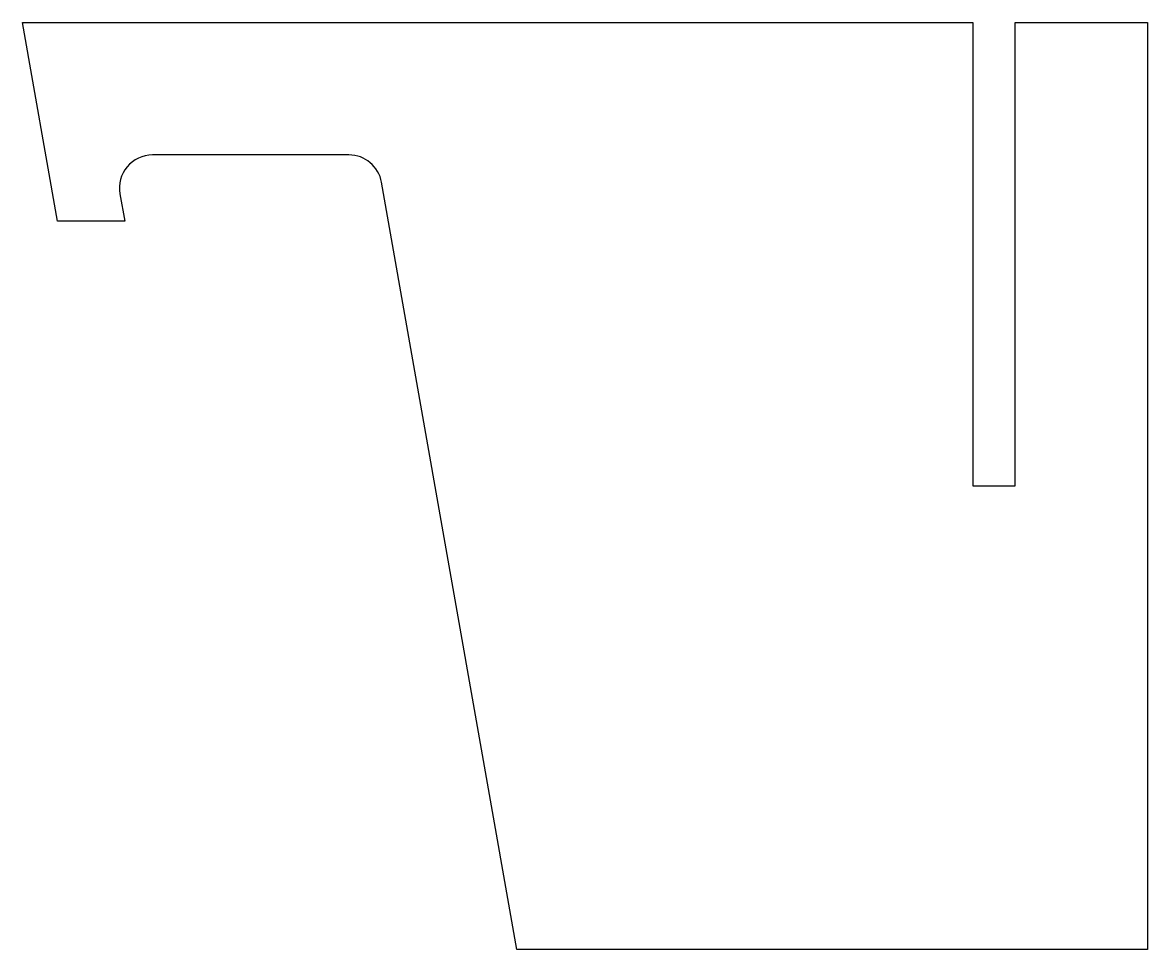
# Model space of a CAD drawing. Header units: inches. Extents: x 2.5 to 6.75, y 0 to 3.5.
import ezdxf

# ---------------------------------------------------------------- set-up
doc = ezdxf.new("R2010")
doc.units = ezdxf.units.IN
doc.layers.get('0').update_dxf_attribs({"linetype": 'CONTINUOUS'})

msp = doc.modelspace()

# ---------------------------------------------------------------- linework, layer by layer
msp.add_lwpolyline([(6.25, 1.75), (6.25, 3.5), (6.75, 3.5), (6.75, 0), (4.3671, 0), (3.8564, 2.8967, 0.36397), (3.7333, 3), (2.991, 3, 0.466308), (2.8679, 2.8533), (2.8861, 2.75), (2.6322, 2.75), (2.5, 3.5), (6.09, 3.5), (6.09, 1.75)], format="xyb", close=True)

doc.saveas('drawing.dxf')
